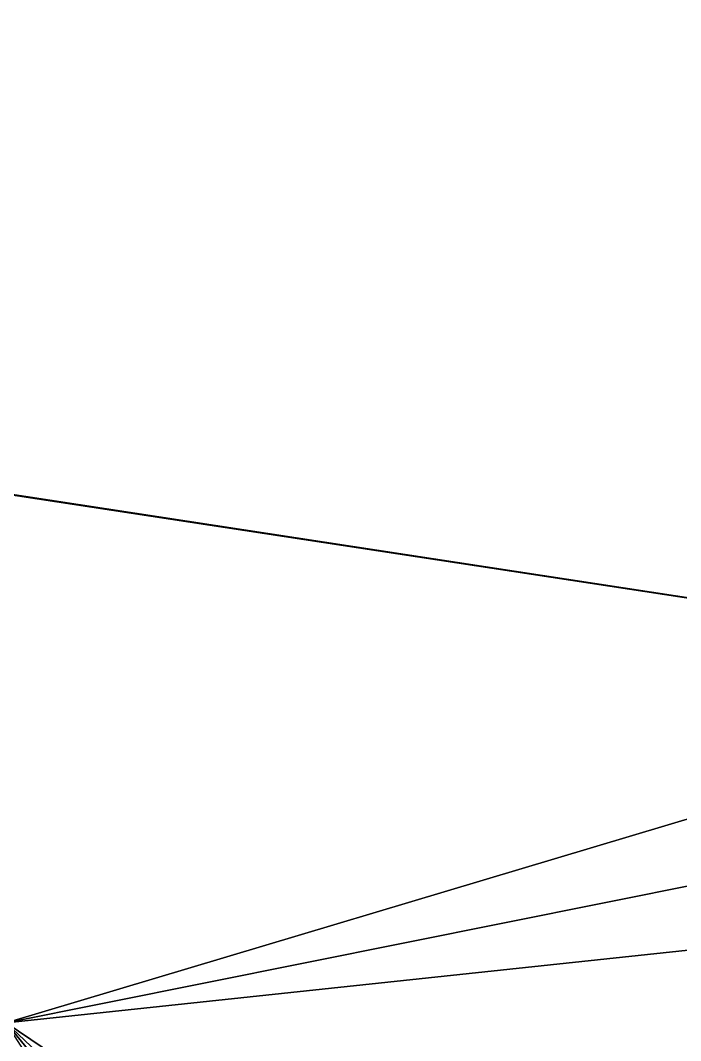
# Model space of a CAD drawing. Header units: metres. Extents: x 503497 to 504361, y 6966567 to 6966857.
# Drawn here: x 504125.06317 to 504125.09399, y 6966703.61247 to 6966703.66012 of the extents above; entities that cross this region are included whole.
import ezdxf

# ---------------------------------------------------------------- set-up
doc = ezdxf.new("R2010")
doc.units = ezdxf.units.M

msp = doc.modelspace()

# ---------------------------------------------------------------- linework, layer by layer
at = {"layer": 'SHADOW_APPROVED_20260130T071100'}
for points in [[(504169.4022, 6966697.2624), (504169.4593, 6966696.8594), (504078.3274, 6966710.7736), (504078.2703, 6966711.1766), (504169.4022, 6966697.2624)], [(504169.4593, 6966696.8594), (504167.3244, 6966683.1734), (504076.1925, 6966697.0876), (504078.3274, 6966710.7736), (504169.4593, 6966696.8594)]]:
    msp.add_lwpolyline(points, close=True, dxfattribs=at)
at = {"layer": 'SHADOW_APPROVED_20260621T150000'}
for points in [[(504125.0625, 6966703.6133), (504124.9683, 6966704.1079), (504198.2484, 6966635.1051), (504198.3426, 6966634.6105), (504125.0625, 6966703.6133)], [(504125.4218, 6966703.0603), (504125.0625, 6966703.6133), (504198.3426, 6966634.6105), (504198.7019, 6966634.0575), (504125.4218, 6966703.0603)]]:
    msp.add_lwpolyline(points, close=True, dxfattribs=at)
at = {"layer": 'SHADOW_APPROVED_20260621T160000'}
for points in [[(504125.0625, 6966703.6133), (504124.9683, 6966704.1079), (504293.2245, 6966591.0081), (504293.3187, 6966590.5135), (504125.0625, 6966703.6133)], [(504125.4218, 6966703.0603), (504125.0625, 6966703.6133), (504293.3187, 6966590.5135), (504293.678, 6966589.9605), (504125.4218, 6966703.0603)]]:
    msp.add_lwpolyline(points, close=True, dxfattribs=at)
at = {"layer": 'SHADOW_APPROVED_20261221T120000'}
for points in [[(504125.0625, 6966703.6133), (504124.9683, 6966704.1079), (504127.2408, 6966701.3771), (504127.335, 6966700.8825), (504125.0625, 6966703.6133)], [(504125.4218, 6966703.0603), (504125.0625, 6966703.6133), (504127.335, 6966700.8825), (504127.6943, 6966700.3295), (504125.4218, 6966703.0603)]]:
    msp.add_lwpolyline(points, close=True, dxfattribs=at)
at = {"layer": 'SHADOW_APPROVED_20261221T150000'}
for points in [[(504125.0625, 6966703.6133), (504124.9683, 6966704.1079), (504162.6622, 6966708.1282), (504162.7564, 6966707.6336), (504125.0625, 6966703.6133)], [(504125.4218, 6966703.0603), (504125.0625, 6966703.6133), (504162.7564, 6966707.6336), (504163.1157, 6966707.0806), (504125.4218, 6966703.0603)]]:
    msp.add_lwpolyline(points, close=True, dxfattribs=at)
at = {"layer": 'SHADOW_APPROVED_20261221T160000'}
for points in [[(504125.0625, 6966703.6133), (504124.9683, 6966704.1079), (504184.5301, 6966716.0597), (504184.6243, 6966715.5651), (504125.0625, 6966703.6133)], [(504125.4218, 6966703.0603), (504125.0625, 6966703.6133), (504184.6243, 6966715.5651), (504184.9836, 6966715.0121), (504125.4218, 6966703.0603)]]:
    msp.add_lwpolyline(points, close=True, dxfattribs=at)
at = {"layer": 'SHADOW_APPROVED_20261221T170000'}
for points in [[(504125.0625, 6966703.6133), (504124.9683, 6966704.1079), (504228.1682, 6966734.9955), (504228.2624, 6966734.5009), (504125.0625, 6966703.6133)], [(504125.4218, 6966703.0603), (504125.0625, 6966703.6133), (504228.2624, 6966734.5009), (504228.6217, 6966733.9479), (504125.4218, 6966703.0603)]]:
    msp.add_lwpolyline(points, close=True, dxfattribs=at)
at = {"layer": 'SHADOW_COMPARATOR_RL48_20260130T071100'}
for points in [[(504169.4022, 6966697.2624), (504169.4593, 6966696.8594), (504112.6342, 6966705.5356), (504112.5771, 6966705.9386), (504169.4022, 6966697.2624)], [(504169.4593, 6966696.8594), (504167.3244, 6966683.1734), (504110.4993, 6966691.8496), (504112.6342, 6966705.5356), (504169.4593, 6966696.8594)]]:
    msp.add_lwpolyline(points, close=True, dxfattribs=at)
at = {"layer": 'SHADOW_COMPARATOR_RL48_20260621T150000'}
for points in [[(504125.0625, 6966703.6133), (504124.9683, 6966704.1079), (504170.6619, 6966661.0814), (504170.7561, 6966660.5868), (504125.0625, 6966703.6133)], [(504125.4218, 6966703.0603), (504125.0625, 6966703.6133), (504170.7561, 6966660.5868), (504171.1154, 6966660.0338), (504125.4218, 6966703.0603)]]:
    msp.add_lwpolyline(points, close=True, dxfattribs=at)
at = {"layer": 'SHADOW_COMPARATOR_RL48_20260621T160000'}
for points in [[(504125.0625, 6966703.6133), (504124.9683, 6966704.1079), (504229.884, 6966633.5849), (504229.9782, 6966633.0903), (504125.0625, 6966703.6133)], [(504125.4218, 6966703.0603), (504125.0625, 6966703.6133), (504229.9782, 6966633.0903), (504230.3375, 6966632.5373), (504125.4218, 6966703.0603)]]:
    msp.add_lwpolyline(points, close=True, dxfattribs=at)
at = {"layer": 'SHADOW_COMPARATOR_RL48_20261221T120000'}
for points in [[(504125.0625, 6966703.6133), (504124.9683, 6966704.1079), (504126.3853, 6966702.4051), (504126.4795, 6966701.9105), (504125.0625, 6966703.6133)], [(504125.4218, 6966703.0603), (504125.0625, 6966703.6133), (504126.4795, 6966701.9105), (504126.8388, 6966701.3575), (504125.4218, 6966703.0603)]]:
    msp.add_lwpolyline(points, close=True, dxfattribs=at)
at = {"layer": 'SHADOW_COMPARATOR_RL48_20261221T150000'}
for points in [[(504125.0625, 6966703.6133), (504124.9683, 6966704.1079), (504148.4722, 6966706.6148), (504148.5664, 6966706.1202), (504125.0625, 6966703.6133)], [(504125.4218, 6966703.0603), (504125.0625, 6966703.6133), (504148.5664, 6966706.1202), (504148.9257, 6966705.5672), (504125.4218, 6966703.0603)]]:
    msp.add_lwpolyline(points, close=True, dxfattribs=at)
at = {"layer": 'SHADOW_COMPARATOR_RL48_20261221T160000'}
for points in [[(504125.0625, 6966703.6133), (504124.9683, 6966704.1079), (504162.1079, 6966711.5604), (504162.2021, 6966711.0658), (504125.0625, 6966703.6133)], [(504125.4218, 6966703.0603), (504125.0625, 6966703.6133), (504162.2021, 6966711.0658), (504162.5614, 6966710.5128), (504125.4218, 6966703.0603)]]:
    msp.add_lwpolyline(points, close=True, dxfattribs=at)
at = {"layer": 'SHADOW_COMPARATOR_RL48_20261221T170000'}
for points in [[(504125.0625, 6966703.6133), (504124.9683, 6966704.1079), (504189.3183, 6966723.3678), (504189.4125, 6966722.8732), (504125.0625, 6966703.6133)], [(504125.4218, 6966703.0603), (504125.0625, 6966703.6133), (504189.4125, 6966722.8732), (504189.7718, 6966722.3202), (504125.4218, 6966703.0603)]]:
    msp.add_lwpolyline(points, close=True, dxfattribs=at)

doc.saveas('drawing.dxf')
